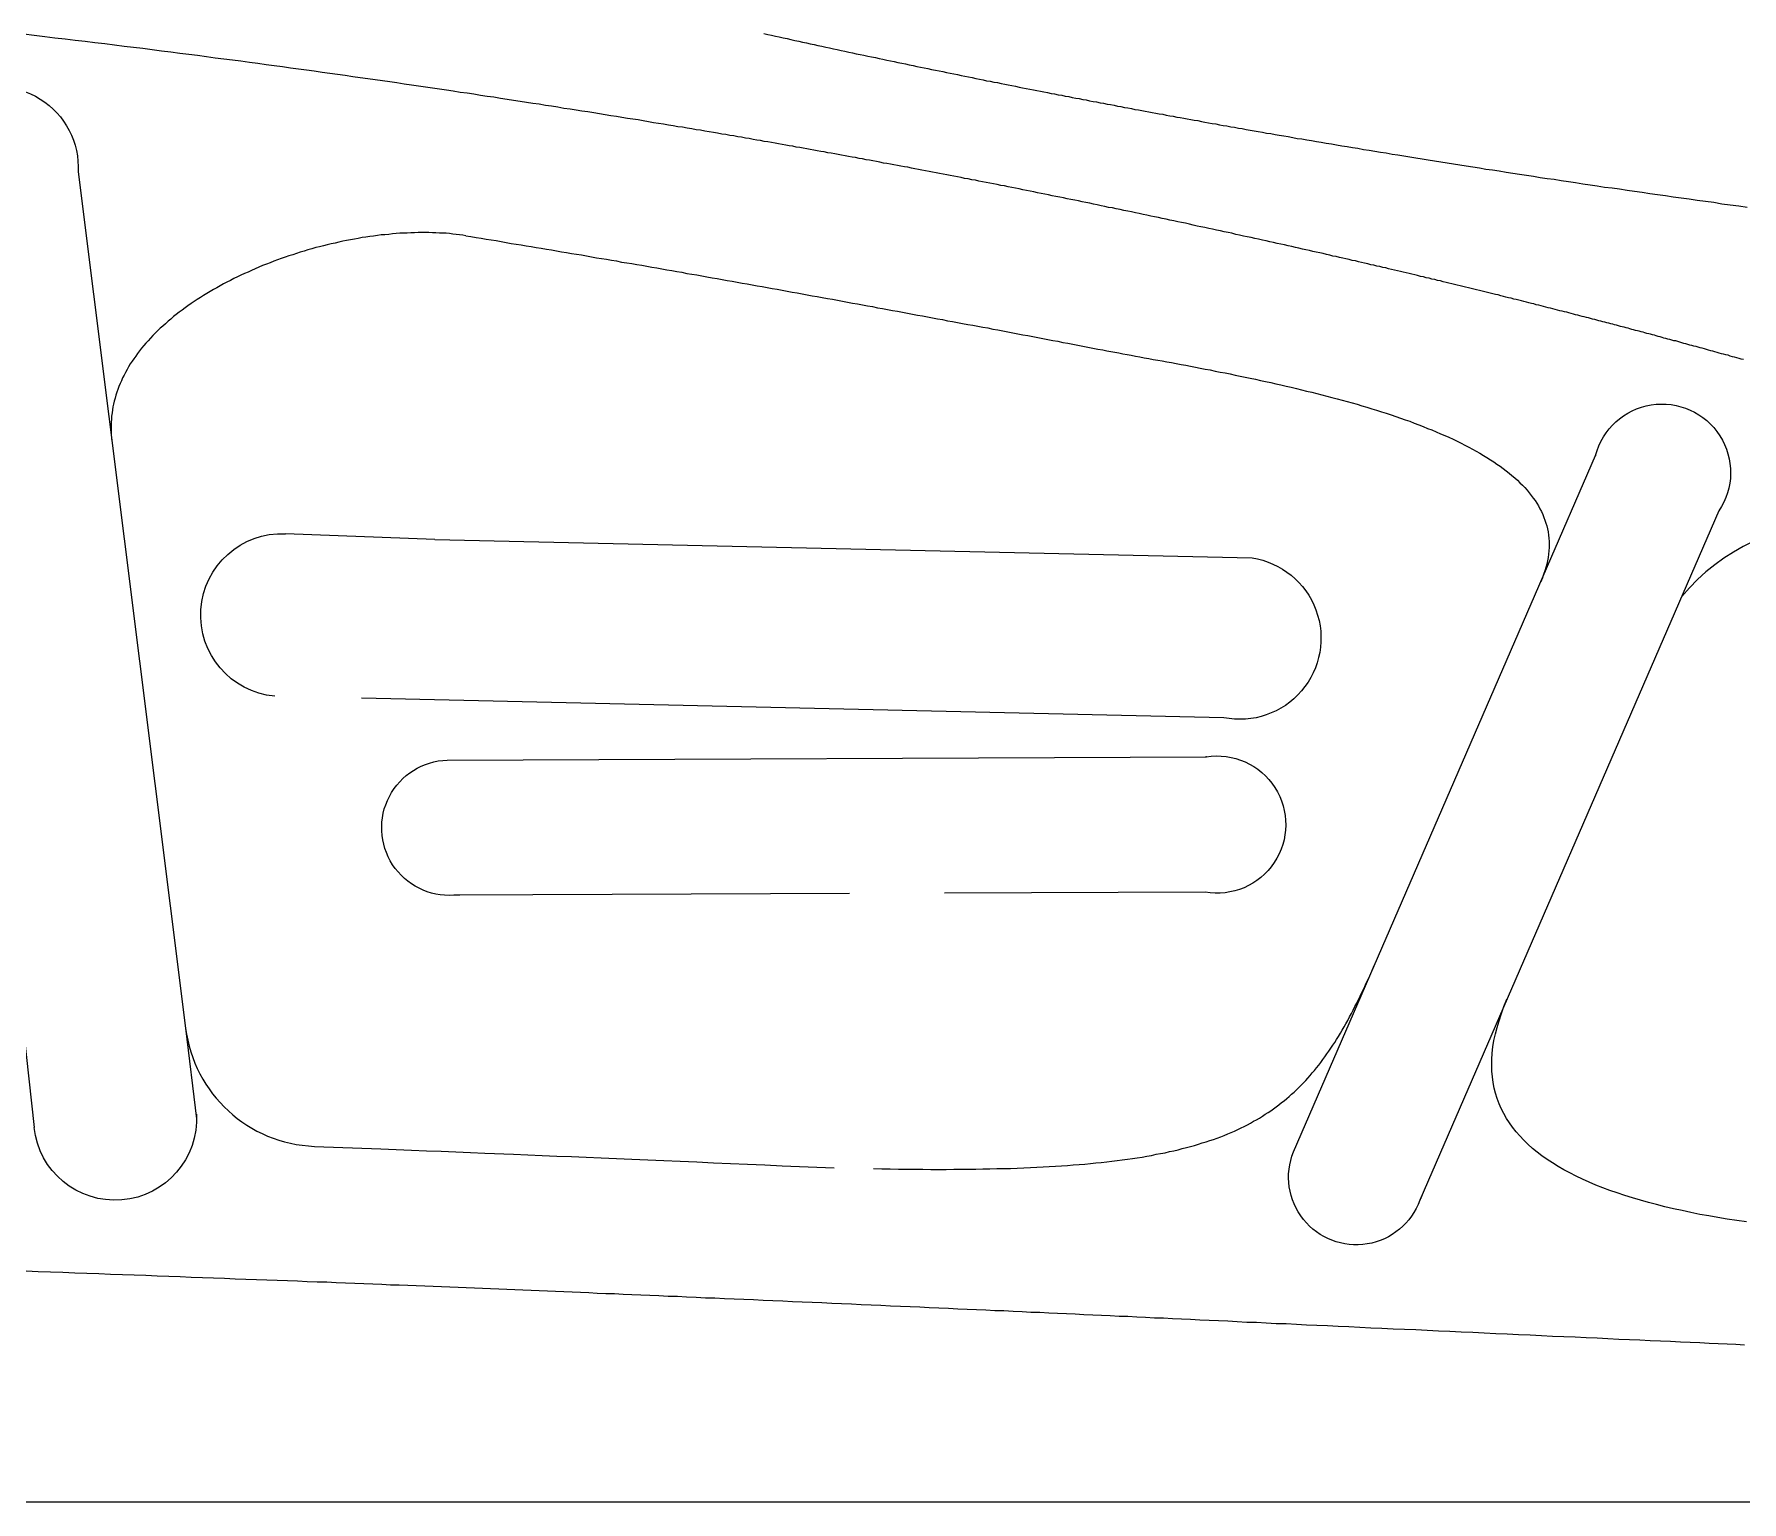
# Model space of a CAD drawing. Header units: millimetres. Extents: x 41 to 1041, y 1148 to 1248.
# Drawn here: x 610.3 to 673.4, y 1147.8 to 1202.1 of the extents above; entities that cross this region are included whole.
import ezdxf

# ---------------------------------------------------------------- set-up
doc = ezdxf.new("R2010")
doc.units = ezdxf.units.MM

msp = doc.modelspace()

# ---------------------------------------------------------------- linework, layer by layer
at = {"color": 3}
for p, q in [((611.912, 1196.968), (615.886, 1165.318)), ((656.856, 1160.743), (668.027, 1186.488)), ((625.108, 1183.385), (619.581, 1183.596)), ((625.564, 1175.224), (653.628, 1175.345)), ((609.681, 1167.145), (610.285, 1161.647)), ((615.886, 1165.318), (616.29, 1161.964))]:
    msp.add_line(p, q, dxfattribs=at)
msp.add_line((41.281, 1147.802), (1041.281, 1147.802))
for points in [[(605.914, 1197.139, -1.023403), (611.912, 1196.968)], [(668.027, 1186.488, -1.185432), (672.588, 1184.438, -1.004022)], [(619.183, 1177.588, -0.97632), (619.581, 1183.596)], [(655.329, 1182.699, -1.023403), (654.278, 1176.792), (622.388, 1177.516)], [(653.628, 1175.345, -1.185432), (653.585, 1170.345, -1.004022)], [(625.8, 1170.225, -1.0174), (625.564, 1175.224)], [(615.886, 1165.318, 0.36704), (620.653, 1160.944), (623.102, 1160.849), (623.39, 1160.838), (623.676, 1160.827), (623.959, 1160.816), (624.239, 1160.805), (624.793, 1160.783), (625.34, 1160.761), (625.881, 1160.74), (626.417, 1160.718), (626.95, 1160.697), (628.011, 1160.653), (629.074, 1160.61), (629.611, 1160.587), (630.152, 1160.565), (630.699, 1160.542), (631.254, 1160.518), (631.535, 1160.507), (631.818, 1160.495), (632.103, 1160.482), (632.392, 1160.47), (632.683, 1160.458), (632.977, 1160.445), (633.273, 1160.432), (633.572, 1160.42), (634.176, 1160.394), (634.789, 1160.367), (635.409, 1160.341), (636.036, 1160.313), (636.668, 1160.286), (637.304, 1160.258), (637.944, 1160.23), (638.586, 1160.202), (639.873, 1160.145)], [(616.285, 1162.137, -0.97632), (610.285, 1161.647)], [(661.527, 1158.949, -1.0174), (656.856, 1160.743)]]:
    msp.add_lwpolyline(points, format="xyb", dxfattribs=at)
for points in [[(613.161, 1187.017), (613.161, 1187.017)], [(672.588, 1184.438), (661.527, 1158.949)], [(625.108, 1183.385), (655.329, 1182.699)], [(666.004, 1181.825), (666.004, 1181.825)], [(644.252, 1177.02), (644.252, 1177.02)], [(633.231, 1175.257), (633.231, 1175.257)], [(648.545, 1175.323), (648.545, 1175.323)], [(625.564, 1175.224), (625.564, 1175.224)], [(640.431, 1170.288), (625.8, 1170.225)], [(633.899, 1170.26), (633.899, 1170.26)], [(653.585, 1170.345), (643.945, 1170.304)], [(656.856, 1160.743), (656.856, 1160.743)]]:
    msp.add_lwpolyline(points, dxfattribs=at)
for points in [[(673.497, 1190.03, 0), (673.414, 1190.05, 0), (673.331, 1190.07, 0), (673.249, 1190.1, 0), (673.167, 1190.12, 0), (673.086, 1190.14, 0), (673.005, 1190.16, 0), (672.924, 1190.19, 0), (672.843, 1190.21, 0), (672.762, 1190.23, 0), (672.682, 1190.25, 0), (672.602, 1190.27, 0), (672.523, 1190.3, 0), (672.443, 1190.32, 0), (672.364, 1190.34, 0), (672.286, 1190.36, 0), (672.207, 1190.38, 0), (672.129, 1190.41, 0), (672.051, 1190.43, 0), (671.974, 1190.45, 0), (671.896, 1190.47, 0), (671.82, 1190.49, 0), (671.743, 1190.51, 0), (671.666, 1190.53, 0), (671.59, 1190.55, 0), (671.515, 1190.57, 0), (671.439, 1190.59, 0), (671.364, 1190.61, 0), (671.289, 1190.63, 0), (671.214, 1190.65, 0), (671.14, 1190.68, 0), (671.066, 1190.7, 0), (670.993, 1190.72, 0), (670.919, 1190.73, 0), (670.846, 1190.75, 0), (670.773, 1190.77, 0), (670.701, 1190.79, 0), (670.629, 1190.81, 0), (670.557, 1190.83, 0), (670.485, 1190.85, 0), (670.414, 1190.87, 0), (670.343, 1190.89, 0), (670.272, 1190.91, 0), (670.202, 1190.93, 0), (670.132, 1190.95, 0), (670.062, 1190.97, 0), (669.992, 1190.98, 0), (669.922, 1191, 0), (669.852, 1191.02, 0), (669.783, 1191.04, 0), (669.713, 1191.06, 0), (669.643, 1191.08, 0), (669.574, 1191.1, 0), (669.504, 1191.11, 0), (669.435, 1191.13, 0), (669.365, 1191.15, 0), (669.295, 1191.17, 0), (669.226, 1191.19, 0), (669.156, 1191.21, 0), (669.085, 1191.23, 0), (669.015, 1191.24, 0), (668.944, 1191.26, 0), (668.873, 1191.28, 0), (668.802, 1191.3, 0), (668.731, 1191.32, 0), (668.659, 1191.34, 0), (668.587, 1191.36, 0), (668.515, 1191.38, 0), (668.442, 1191.39, 0), (668.369, 1191.41, 0), (668.295, 1191.43, 0), (668.221, 1191.45, 0), (668.146, 1191.47, 0), (668.071, 1191.49, 0), (667.995, 1191.51, 0), (667.919, 1191.53, 0), (667.842, 1191.55, 0), (667.765, 1191.57, 0), (667.687, 1191.59, 0), (667.608, 1191.61, 0), (667.529, 1191.63, 0), (667.45, 1191.65, 0), (667.369, 1191.67, 0), (667.289, 1191.69, 0), (667.207, 1191.71, 0), (667.126, 1191.74, 0), (667.043, 1191.76, 0), (666.96, 1191.78, 0), (666.877, 1191.8, 0), (666.793, 1191.82, 0), (666.708, 1191.84, 0), (666.623, 1191.86, 0), (666.538, 1191.89, 0), (666.452, 1191.91, 0), (666.365, 1191.93, 0), (666.278, 1191.95, 0), (666.19, 1191.97, 0), (666.102, 1192, 0), (666.013, 1192.02, 0), (665.924, 1192.04, 0), (665.834, 1192.06, 0), (665.743, 1192.09, 0), (665.652, 1192.11, 0), (665.561, 1192.13, 0), (665.469, 1192.16, 0), (665.376, 1192.18, 0), (665.283, 1192.2, 0), (665.19, 1192.23, 0), (665.096, 1192.25, 0), (665.001, 1192.27, 0), (664.906, 1192.3, 0), (664.811, 1192.32, 0), (664.714, 1192.34, 0), (664.618, 1192.37, 0), (664.521, 1192.39, 0), (664.423, 1192.42, 0), (664.325, 1192.44, 0), (664.227, 1192.46, 0), (664.128, 1192.49, 0), (664.029, 1192.51, 0), (663.929, 1192.54, 0), (663.829, 1192.56, 0), (663.729, 1192.59, 0), (663.628, 1192.61, 0), (663.527, 1192.64, 0), (663.426, 1192.66, 0), (663.324, 1192.68, 0), (663.222, 1192.71, 0), (663.119, 1192.73, 0), (663.017, 1192.76, 0), (662.914, 1192.78, 0), (662.81, 1192.81, 0), (662.707, 1192.83, 0), (662.603, 1192.86, 0), (662.499, 1192.88, 0), (662.395, 1192.91, 0), (662.29, 1192.94, 0), (662.185, 1192.96, 0), (662.08, 1192.99, 0), (661.975, 1193.01, 0), (661.87, 1193.04, 0), (661.764, 1193.06, 0), (661.659, 1193.09, 0), (661.553, 1193.11, 0), (661.447, 1193.14, 0), (661.341, 1193.16, 0), (661.235, 1193.19, 0), (661.128, 1193.21, 0), (661.021, 1193.24, 0), (660.914, 1193.26, 0), (660.807, 1193.29, 0), (660.699, 1193.31, 0), (660.591, 1193.34, 0), (660.483, 1193.36, 0), (660.374, 1193.39, 0), (660.265, 1193.42, 0), (660.155, 1193.44, 0), (660.045, 1193.47, 0), (659.934, 1193.49, 0), (659.823, 1193.52, 0), (659.711, 1193.54, 0), (659.599, 1193.57, 0), (659.486, 1193.6, 0), (659.372, 1193.62, 0), (659.258, 1193.65, 0), (659.143, 1193.68, 0), (659.027, 1193.7, 0), (658.911, 1193.73, 0), (658.793, 1193.76, 0), (658.675, 1193.78, 0), (658.556, 1193.81, 0), (658.437, 1193.84, 0), (658.316, 1193.86, 0), (658.194, 1193.89, 0), (658.072, 1193.92, 0), (657.948, 1193.95, 0), (657.824, 1193.98, 0), (657.698, 1194, 0), (657.572, 1194.03, 0), (657.444, 1194.06, 0), (657.315, 1194.09, 0), (657.186, 1194.12, 0), (657.055, 1194.15, 0), (656.924, 1194.18, 0), (656.791, 1194.21, 0), (656.658, 1194.24, 0), (656.524, 1194.27, 0), (656.389, 1194.3, 0), (656.253, 1194.33, 0), (656.117, 1194.36, 0), (655.98, 1194.39, 0), (655.842, 1194.42, 0), (655.704, 1194.45, 0), (655.565, 1194.48, 0), (655.425, 1194.51, 0), (655.285, 1194.54, 0), (655.145, 1194.57, 0), (655.004, 1194.6, 0), (654.863, 1194.63, 0), (654.721, 1194.66, 0), (654.579, 1194.7, 0), (654.437, 1194.73, 0), (654.294, 1194.76, 0), (654.152, 1194.79, 0), (654.008, 1194.82, 0), (653.865, 1194.85, 0), (653.722, 1194.88, 0), (653.579, 1194.91, 0), (653.435, 1194.94, 0), (653.291, 1194.97, 0), (653.148, 1195, 0), (653.004, 1195.04, 0), (652.861, 1195.07, 0), (652.718, 1195.1, 0), (652.574, 1195.13, 0), (652.431, 1195.16, 0), (652.288, 1195.19, 0), (652.146, 1195.22, 0), (652.003, 1195.25, 0), (651.86, 1195.28, 0), (651.718, 1195.31, 0), (651.576, 1195.34, 0), (651.433, 1195.37, 0), (651.291, 1195.4, 0), (651.15, 1195.43, 0), (651.008, 1195.46, 0), (650.866, 1195.49, 0), (650.725, 1195.52, 0), (650.584, 1195.55, 0), (650.443, 1195.58, 0), (650.302, 1195.61, 0), (650.161, 1195.64, 0), (650.02, 1195.66, 0), (649.88, 1195.69, 0), (649.74, 1195.72, 0), (649.6, 1195.75, 0), (649.46, 1195.78, 0), (649.32, 1195.81, 0), (649.181, 1195.84, 0), (649.042, 1195.87, 0), (648.902, 1195.9, 0), (648.764, 1195.92, 0), (648.625, 1195.95, 0), (648.486, 1195.98, 0), (648.348, 1196.01, 0), (648.21, 1196.04, 0), (648.072, 1196.06, 0), (647.934, 1196.09, 0), (647.797, 1196.12, 0), (647.66, 1196.15, 0), (647.523, 1196.17, 0), (647.386, 1196.2, 0), (647.249, 1196.23, 0), (647.113, 1196.26, 0), (646.977, 1196.28, 0), (646.841, 1196.31, 0), (646.705, 1196.34, 0), (646.57, 1196.37, 0), (646.434, 1196.39, 0), (646.299, 1196.42, 0), (646.164, 1196.45, 0), (646.029, 1196.47, 0), (645.895, 1196.5, 0), (645.761, 1196.53, 0), (645.627, 1196.55, 0), (645.493, 1196.58, 0), (645.359, 1196.6, 0), (645.225, 1196.63, 0), (645.092, 1196.66, 0), (644.959, 1196.68, 0), (644.826, 1196.71, 0), (644.693, 1196.73, 0), (644.561, 1196.76, 0), (644.429, 1196.79, 0), (644.296, 1196.81, 0), (644.164, 1196.84, 0), (644.033, 1196.86, 0), (643.901, 1196.89, 0), (643.77, 1196.91, 0), (643.639, 1196.94, 0), (643.508, 1196.96, 0), (643.377, 1196.99, 0), (643.246, 1197.01, 0), (643.116, 1197.04, 0), (642.985, 1197.06, 0), (642.855, 1197.09, 0), (642.725, 1197.11, 0), (642.596, 1197.14, 0), (642.466, 1197.16, 0), (642.337, 1197.18, 0), (642.207, 1197.21, 0), (642.078, 1197.23, 0), (641.949, 1197.26, 0), (641.82, 1197.28, 0), (641.691, 1197.3, 0), (641.562, 1197.33, 0), (641.433, 1197.35, 0), (641.304, 1197.38, 0), (641.176, 1197.4, 0), (641.047, 1197.42, 0), (640.918, 1197.45, 0), (640.79, 1197.47, 0), (640.661, 1197.5, 0), (640.533, 1197.52, 0), (640.404, 1197.54, 0), (640.276, 1197.57, 0), (640.147, 1197.59, 0), (640.018, 1197.61, 0), (639.89, 1197.64, 0), (639.761, 1197.66, 0), (639.632, 1197.68, 0), (639.504, 1197.71, 0), (639.375, 1197.73, 0), (639.246, 1197.75, 0), (639.117, 1197.78, 0), (638.988, 1197.8, 0), (638.859, 1197.82, 0), (638.729, 1197.85, 0), (638.6, 1197.87, 0), (638.47, 1197.89, 0), (638.34, 1197.92, 0), (638.21, 1197.94, 0), (638.079, 1197.96, 0), (637.948, 1197.98, 0), (637.816, 1198.01, 0), (637.683, 1198.03, 0), (637.55, 1198.06, 0), (637.415, 1198.08, 0), (637.28, 1198.1, 0), (637.144, 1198.13, 0), (637.007, 1198.15, 0), (636.869, 1198.17, 0), (636.729, 1198.2, 0), (636.588, 1198.22, 0), (636.446, 1198.25, 0), (636.302, 1198.27, 0), (636.157, 1198.3, 0), (636.01, 1198.32, 0), (635.861, 1198.35, 0), (635.711, 1198.37, 0), (635.559, 1198.4, 0), (635.405, 1198.43, 0), (635.248, 1198.45, 0), (635.09, 1198.48, 0), (634.93, 1198.51, 0), (634.767, 1198.53, 0), (634.602, 1198.56, 0), (634.435, 1198.59, 0), (634.265, 1198.62, 0), (634.093, 1198.64, 0), (633.918, 1198.67, 0), (633.74, 1198.7, 0), (633.56, 1198.73, 0), (633.377, 1198.76, 0), (633.191, 1198.79, 0), (633.002, 1198.82, 0), (632.811, 1198.86, 0), (632.617, 1198.89, 0), (632.421, 1198.92, 0), (632.222, 1198.95, 0), (632.02, 1198.98, 0), (631.816, 1199.02, 0), (631.61, 1199.05, 0), (631.401, 1199.08, 0), (631.19, 1199.12, 0), (630.977, 1199.15, 0), (630.761, 1199.19, 0), (630.543, 1199.22, 0), (630.323, 1199.25, 0), (630.101, 1199.29, 0), (629.877, 1199.32, 0), (629.651, 1199.36, 0), (629.422, 1199.4, 0), (629.192, 1199.43, 0), (628.96, 1199.47, 0), (628.726, 1199.5, 0), (628.49, 1199.54, 0), (628.253, 1199.58, 0), (628.013, 1199.61, 0), (627.772, 1199.65, 0), (627.529, 1199.69, 0), (627.285, 1199.73, 0), (627.039, 1199.76, 0), (626.791, 1199.8, 0), (626.542, 1199.84, 0), (626.292, 1199.88, 0), (626.04, 1199.91, 0), (625.786, 1199.95, 0), (625.531, 1199.99, 0), (625.275, 1200.03, 0), (625.017, 1200.07, 0), (624.758, 1200.1, 0), (624.497, 1200.14, 0), (624.234, 1200.18, 0), (623.969, 1200.22, 0), (623.703, 1200.26, 0), (623.435, 1200.3, 0), (623.165, 1200.34, 0), (622.893, 1200.38, 0), (622.62, 1200.41, 0), (622.344, 1200.45, 0), (622.066, 1200.49, 0), (621.786, 1200.53, 0), (621.504, 1200.57, 0), (621.22, 1200.61, 0), (620.933, 1200.65, 0), (620.644, 1200.69, 0), (620.353, 1200.73, 0), (620.059, 1200.77, 0), (619.763, 1200.81, 0), (619.465, 1200.85, 0), (619.163, 1200.89, 0), (618.86, 1200.93, 0), (618.553, 1200.98, 0), (618.244, 1201.02, 0), (617.932, 1201.06, 0), (617.618, 1201.1, 0), (617.3, 1201.14, 0), (616.98, 1201.18, 0), (616.657, 1201.23, 0), (616.331, 1201.27, 0), (616.001, 1201.31, 0), (615.669, 1201.35, 0), (615.334, 1201.4, 0), (614.995, 1201.44, 0), (614.653, 1201.48, 0), (614.308, 1201.53, 0), (613.96, 1201.57, 0), (613.609, 1201.61, 0), (613.254, 1201.66, 0), (612.895, 1201.7, 0), (612.534, 1201.74, 0), (612.169, 1201.79, 0), (611.8, 1201.83, 0), (611.428, 1201.88, 0), (611.053, 1201.92, 0), (610.674, 1201.97, 0), (610.291, 1202.01, 0), (609.905, 1202.06, 0)], [(637.268, 1202.084, 0), (637.411, 1202.054, 0), (637.554, 1202.023, 0), (637.697, 1201.993, 0), (637.841, 1201.962, 0), (637.984, 1201.931, 0), (638.127, 1201.901, 0), (638.271, 1201.86, 0), (638.414, 1201.83, 0), (638.557, 1201.799, 0), (638.701, 1201.769, 0), (638.844, 1201.738, 0), (638.987, 1201.708, 0), (639.129, 1201.677, 0), (639.271, 1201.647, 0), (639.414, 1201.616, 0), (639.556, 1201.586, 0), (639.698, 1201.555, 0), (639.841, 1201.525, 0), (639.983, 1201.494, 0), (640.124, 1201.464, 0), (640.266, 1201.433, 0), (640.408, 1201.403, 0), (640.548, 1201.372, 0), (640.689, 1201.342, 0), (640.83, 1201.311, 0), (640.971, 1201.281, 0), (641.112, 1201.25, 0), (641.253, 1201.23, 0), (641.393, 1201.199, 0), (641.533, 1201.169, 0), (641.673, 1201.138, 0), (641.812, 1201.108, 0), (641.952, 1201.077, 0), (642.091, 1201.047, 0), (642.23, 1201.016, 0), (642.37, 1200.986, 0), (642.508, 1200.965, 0), (642.647, 1200.935, 0), (642.786, 1200.904, 0), (642.924, 1200.874, 0), (643.062, 1200.843, 0), (643.199, 1200.823, 0), (643.337, 1200.792, 0), (643.474, 1200.762, 0), (643.611, 1200.731, 0), (643.748, 1200.711, 0), (643.885, 1200.68, 0), (644.022, 1200.65, 0), (644.158, 1200.619, 0), (644.294, 1200.599, 0), (644.43, 1200.568, 0), (644.565, 1200.538, 0), (644.7, 1200.507, 0), (644.836, 1200.487, 0), (644.971, 1200.456, 0), (645.106, 1200.426, 0), (645.241, 1200.405, 0), (645.375, 1200.375, 0), (645.509, 1200.344, 0), (645.643, 1200.324, 0), (645.777, 1200.293, 0), (645.91, 1200.273, 0), (646.044, 1200.242, 0), (646.177, 1200.212, 0), (646.31, 1200.191, 0), (646.443, 1200.161, 0), (646.576, 1200.14, 0), (646.708, 1200.11, 0), (646.84, 1200.079, 0), (646.973, 1200.059, 0), (647.105, 1200.028, 0), (647.236, 1200.008, 0), (647.367, 1199.977, 0), (647.498, 1199.957, 0), (647.629, 1199.926, 0), (647.76, 1199.906, 0), (647.891, 1199.875, 0), (648.022, 1199.855, 0), (648.152, 1199.825, 0), (648.283, 1199.804, 0), (648.413, 1199.774, 0), (648.543, 1199.753, 0), (648.671, 1199.723, 0), (648.801, 1199.702, 0), (648.93, 1199.682, 0), (649.06, 1199.651, 0), (649.189, 1199.631, 0), (649.318, 1199.6, 0), (649.447, 1199.58, 0), (649.576, 1199.559, 0), (649.705, 1199.529, 0), (649.834, 1199.508, 0), (649.963, 1199.478, 0), (650.091, 1199.457, 0), (650.219, 1199.437, 0), (650.348, 1199.407, 0), (650.476, 1199.386, 0), (650.605, 1199.356, 0), (650.733, 1199.335, 0), (650.862, 1199.315, 0), (650.99, 1199.284, 0), (651.119, 1199.264, 0), (651.248, 1199.243, 0), (651.376, 1199.213, 0), (651.505, 1199.192, 0), (651.633, 1199.172, 0), (651.761, 1199.141, 0), (651.89, 1199.121, 0), (652.019, 1199.1, 0), (652.148, 1199.07, 0), (652.277, 1199.05, 0), (652.406, 1199.029, 0), (652.536, 1198.999, 0), (652.665, 1198.978, 0), (652.795, 1198.958, 0), (652.925, 1198.927, 0), (653.055, 1198.907, 0), (653.185, 1198.886, 0), (653.316, 1198.866, 0), (653.448, 1198.835, 0), (653.581, 1198.815, 0), (653.714, 1198.784, 0), (653.849, 1198.764, 0), (653.984, 1198.743, 0), (654.12, 1198.713, 0), (654.257, 1198.692, 0), (654.395, 1198.672, 0), (654.535, 1198.641, 0), (654.676, 1198.621, 0), (654.817, 1198.59, 0), (654.961, 1198.57, 0), (655.106, 1198.539, 0), (655.253, 1198.519, 0), (655.402, 1198.488, 0), (655.552, 1198.468, 0), (655.704, 1198.437, 0), (655.858, 1198.406, 0), (656.015, 1198.386, 0), (656.173, 1198.355, 0), (656.332, 1198.325, 0), (656.495, 1198.304, 0), (656.66, 1198.274, 0), (656.827, 1198.243, 0), (656.997, 1198.212, 0), (657.169, 1198.192, 0), (657.344, 1198.161, 0), (657.522, 1198.13, 0), (657.702, 1198.1, 0), (657.885, 1198.069, 0), (658.07, 1198.038, 0), (658.259, 1198.008, 0), (658.45, 1197.967, 0), (658.644, 1197.936, 0), (658.84, 1197.906, 0), (659.039, 1197.875, 0), (659.241, 1197.844, 0), (659.445, 1197.803, 0), (659.65, 1197.773, 0), (659.859, 1197.742, 0), (660.07, 1197.701, 0), (660.283, 1197.67, 0), (660.499, 1197.63, 0), (660.717, 1197.599, 0), (660.937, 1197.568, 0), (661.159, 1197.527, 0), (661.382, 1197.496, 0), (661.608, 1197.456, 0), (661.837, 1197.415, 0), (662.067, 1197.384, 0), (662.299, 1197.343, 0), (662.533, 1197.312, 0), (662.769, 1197.271, 0), (663.006, 1197.231, 0), (663.245, 1197.2, 0), (663.486, 1197.159, 0), (663.729, 1197.118, 0), (663.973, 1197.077, 0), (664.219, 1197.046, 0), (664.467, 1197.005, 0), (664.716, 1196.964, 0), (664.965, 1196.923, 0), (665.217, 1196.892, 0), (665.471, 1196.852, 0), (665.726, 1196.811, 0), (665.982, 1196.77, 0), (666.24, 1196.729, 0), (666.499, 1196.698, 0), (666.759, 1196.657, 0), (667.022, 1196.616, 0), (667.287, 1196.575, 0), (667.553, 1196.534, 0), (667.821, 1196.493, 0), (668.091, 1196.452, 0), (668.363, 1196.411, 0), (668.635, 1196.38, 0), (668.911, 1196.339, 0), (669.189, 1196.298, 0), (669.469, 1196.257, 0), (669.751, 1196.216, 0), (670.035, 1196.175, 0), (670.322, 1196.134, 0), (670.61, 1196.093, 0), (670.901, 1196.052, 0), (671.195, 1196.011, 0), (671.491, 1195.97, 0), (671.789, 1195.929, 0), (672.091, 1195.887, 0), (672.394, 1195.846, 0), (672.7, 1195.795, 0), (673.009, 1195.754, 0), (673.321, 1195.713, 0), (673.635, 1195.672, 0)], [(626.253, 1194.61, 0), (626.135, 1194.63, 0), (626.015, 1194.64, 0), (625.894, 1194.66, 0), (625.772, 1194.67, 0), (625.648, 1194.69, 0), (625.524, 1194.7, 0), (625.398, 1194.71, 0), (625.271, 1194.71, 0), (625.143, 1194.72, 0), (625.014, 1194.72, 0), (624.883, 1194.73, 0), (624.752, 1194.73, 0), (624.62, 1194.73, 0), (624.487, 1194.73, 0), (624.353, 1194.72, 0), (624.218, 1194.72, 0), (624.083, 1194.71, 0), (623.947, 1194.71, 0), (623.81, 1194.7, 0), (623.672, 1194.69, 0), (623.534, 1194.68, 0), (623.395, 1194.66, 0), (623.256, 1194.65, 0), (623.116, 1194.64, 0), (622.976, 1194.62, 0), (622.835, 1194.6, 0), (622.694, 1194.58, 0), (622.552, 1194.56, 0), (622.41, 1194.54, 0), (622.268, 1194.51, 0), (622.126, 1194.49, 0), (621.983, 1194.46, 0), (621.84, 1194.43, 0), (621.697, 1194.41, 0), (621.554, 1194.37, 0), (621.411, 1194.34, 0), (621.268, 1194.31, 0), (621.125, 1194.28, 0), (620.982, 1194.24, 0), (620.839, 1194.2, 0), (620.696, 1194.17, 0), (620.554, 1194.13, 0), (620.411, 1194.09, 0), (620.269, 1194.04, 0), (620.127, 1194, 0), (619.986, 1193.96, 0), (619.845, 1193.91, 0), (619.704, 1193.87, 0), (619.564, 1193.82, 0), (619.424, 1193.77, 0), (619.285, 1193.72, 0), (619.146, 1193.67, 0), (619.008, 1193.61, 0), (618.871, 1193.56, 0), (618.734, 1193.51, 0), (618.598, 1193.45, 0), (618.463, 1193.39, 0), (618.328, 1193.33, 0), (618.194, 1193.27, 0), (618.062, 1193.21, 0), (617.93, 1193.15, 0), (617.799, 1193.09, 0), (617.669, 1193.03, 0), (617.54, 1192.96, 0), (617.412, 1192.9, 0), (617.285, 1192.83, 0), (617.16, 1192.76, 0), (617.035, 1192.69, 0), (616.912, 1192.62, 0), (616.79, 1192.55, 0), (616.669, 1192.48, 0), (616.55, 1192.4, 0), (616.432, 1192.33, 0), (616.315, 1192.25, 0), (616.2, 1192.18, 0), (616.086, 1192.1, 0), (615.974, 1192.02, 0), (615.864, 1191.94, 0), (615.755, 1191.86, 0), (615.647, 1191.78, 0), (615.542, 1191.7, 0), (615.438, 1191.62, 0), (615.336, 1191.53, 0), (615.235, 1191.45, 0), (615.137, 1191.36, 0), (615.04, 1191.27, 0), (614.945, 1191.19, 0), (614.852, 1191.1, 0), (614.762, 1191.01, 0), (614.673, 1190.92, 0), (614.586, 1190.83, 0), (614.501, 1190.73, 0), (614.419, 1190.64, 0), (614.339, 1190.55, 0), (614.26, 1190.45, 0), (614.185, 1190.36, 0), (614.111, 1190.26, 0), (614.04, 1190.16, 0), (613.971, 1190.06, 0), (613.904, 1189.97, 0), (613.84, 1189.87, 0), (613.779, 1189.77, 0), (613.72, 1189.66, 0), (613.663, 1189.56, 0), (613.61, 1189.46, 0), (613.558, 1189.36, 0), (613.51, 1189.25, 0), (613.464, 1189.15, 0), (613.421, 1189.04, 0), (613.381, 1188.93, 0), (613.343, 1188.83, 0), (613.309, 1188.72, 0), (613.277, 1188.61, 0), (613.248, 1188.5, 0), (613.223, 1188.39, 0), (613.2, 1188.28, 0), (613.18, 1188.17, 0), (613.164, 1188.06, 0), (613.15, 1187.94, 0), (613.14, 1187.83, 0), (613.133, 1187.71, 0), (613.13, 1187.6, 0), (613.129, 1187.48, 0), (613.132, 1187.37, 0), (613.138, 1187.25, 0), (613.148, 1187.13, 0), (613.161, 1187.02, 0)], [(626.253, 1194.61, 0), (626.439, 1194.58, 0), (626.625, 1194.55, 0), (626.811, 1194.52, 0), (626.997, 1194.49, 0), (627.182, 1194.46, 0), (627.368, 1194.43, 0), (627.554, 1194.4, 0), (627.74, 1194.36, 0), (627.926, 1194.33, 0), (628.112, 1194.3, 0), (628.297, 1194.27, 0), (628.483, 1194.24, 0), (628.669, 1194.21, 0), (628.855, 1194.18, 0), (629.04, 1194.15, 0), (629.226, 1194.12, 0), (629.412, 1194.09, 0), (629.598, 1194.05, 0), (629.783, 1194.02, 0), (629.969, 1193.99, 0), (630.155, 1193.96, 0), (630.34, 1193.93, 0), (630.526, 1193.9, 0), (630.712, 1193.87, 0), (630.897, 1193.83, 0), (631.083, 1193.8, 0), (631.269, 1193.77, 0), (631.454, 1193.74, 0), (631.64, 1193.71, 0), (631.826, 1193.68, 0), (632.011, 1193.64, 0), (632.197, 1193.61, 0), (632.383, 1193.58, 0), (632.568, 1193.55, 0), (632.754, 1193.52, 0), (632.939, 1193.48, 0), (633.125, 1193.45, 0), (633.311, 1193.42, 0), (633.496, 1193.39, 0), (633.682, 1193.35, 0), (633.867, 1193.32, 0), (634.053, 1193.29, 0), (634.239, 1193.26, 0), (634.424, 1193.22, 0), (634.61, 1193.19, 0), (634.795, 1193.16, 0), (634.981, 1193.13, 0), (635.166, 1193.09, 0), (635.352, 1193.06, 0), (635.537, 1193.03, 0), (635.723, 1192.99, 0), (635.908, 1192.96, 0), (636.094, 1192.93, 0), (636.279, 1192.9, 0), (636.465, 1192.86, 0), (636.65, 1192.83, 0), (636.836, 1192.8, 0), (637.021, 1192.76, 0), (637.207, 1192.73, 0), (637.392, 1192.7, 0), (637.578, 1192.66, 0), (637.763, 1192.63, 0), (637.949, 1192.6, 0), (638.134, 1192.56, 0), (638.319, 1192.53, 0), (638.505, 1192.5, 0), (638.69, 1192.46, 0), (638.876, 1192.43, 0), (639.061, 1192.39, 0), (639.247, 1192.36, 0), (639.432, 1192.33, 0), (639.617, 1192.29, 0), (639.803, 1192.26, 0), (639.988, 1192.23, 0), (640.174, 1192.19, 0), (640.359, 1192.16, 0), (640.544, 1192.12, 0), (640.73, 1192.09, 0), (640.915, 1192.06, 0), (641.1, 1192.02, 0), (641.286, 1191.99, 0), (641.471, 1191.95, 0), (641.656, 1191.92, 0), (641.842, 1191.89, 0), (642.027, 1191.85, 0), (642.212, 1191.82, 0), (642.398, 1191.78, 0), (642.583, 1191.75, 0), (642.768, 1191.71, 0), (642.954, 1191.68, 0), (643.139, 1191.65, 0), (643.324, 1191.61, 0), (643.51, 1191.58, 0), (643.695, 1191.54, 0), (643.88, 1191.51, 0), (644.066, 1191.47, 0), (644.251, 1191.44, 0), (644.436, 1191.4, 0), (644.621, 1191.37, 0), (644.807, 1191.33, 0), (644.992, 1191.3, 0), (645.177, 1191.27, 0), (645.363, 1191.23, 0), (645.548, 1191.2, 0), (645.733, 1191.16, 0), (645.918, 1191.13, 0), (646.104, 1191.09, 0), (646.289, 1191.06, 0), (646.474, 1191.02, 0), (646.659, 1190.99, 0), (646.845, 1190.95, 0), (647.03, 1190.92, 0), (647.215, 1190.88, 0), (647.4, 1190.85, 0), (647.586, 1190.81, 0), (647.771, 1190.78, 0), (647.956, 1190.74, 0), (648.141, 1190.71, 0), (648.326, 1190.67, 0), (648.512, 1190.64, 0), (648.697, 1190.6, 0), (648.882, 1190.56, 0), (649.067, 1190.53, 0), (649.253, 1190.49, 0), (649.438, 1190.46, 0), (649.623, 1190.42, 0), (649.808, 1190.39, 0)], [(649.808, 1190.39, 0), (649.951, 1190.36, 0), (650.096, 1190.33, 0), (650.244, 1190.31, 0), (650.394, 1190.28, 0), (650.546, 1190.25, 0), (650.7, 1190.22, 0), (650.857, 1190.19, 0), (651.015, 1190.16, 0), (651.176, 1190.13, 0), (651.338, 1190.1, 0), (651.502, 1190.07, 0), (651.668, 1190.04, 0), (651.835, 1190.01, 0), (652.004, 1189.98, 0), (652.175, 1189.95, 0), (652.348, 1189.92, 0), (652.521, 1189.89, 0), (652.696, 1189.85, 0), (652.873, 1189.82, 0), (653.051, 1189.79, 0), (653.229, 1189.75, 0), (653.409, 1189.72, 0), (653.591, 1189.68, 0), (653.773, 1189.65, 0), (653.956, 1189.61, 0), (654.14, 1189.57, 0), (654.324, 1189.54, 0), (654.51, 1189.5, 0), (654.696, 1189.46, 0), (654.883, 1189.42, 0), (655.07, 1189.38, 0), (655.258, 1189.35, 0), (655.446, 1189.31, 0), (655.635, 1189.26, 0), (655.824, 1189.22, 0), (656.013, 1189.18, 0), (656.203, 1189.14, 0), (656.392, 1189.1, 0), (656.582, 1189.05, 0), (656.771, 1189.01, 0), (656.961, 1188.96, 0), (657.15, 1188.92, 0), (657.339, 1188.87, 0), (657.528, 1188.83, 0), (657.716, 1188.78, 0), (657.905, 1188.73, 0), (658.092, 1188.68, 0), (658.279, 1188.63, 0), (658.466, 1188.58, 0), (658.652, 1188.53, 0), (658.837, 1188.48, 0), (659.022, 1188.43, 0), (659.205, 1188.38, 0), (659.388, 1188.32, 0), (659.57, 1188.27, 0), (659.75, 1188.21, 0), (659.93, 1188.16, 0), (660.109, 1188.1, 0), (660.286, 1188.05, 0), (660.462, 1187.99, 0), (660.636, 1187.93, 0), (660.81, 1187.87, 0), (660.981, 1187.81, 0), (661.152, 1187.75, 0), (661.32, 1187.68, 0), (661.487, 1187.62, 0), (661.652, 1187.56, 0), (661.816, 1187.49, 0), (661.977, 1187.43, 0), (662.137, 1187.36, 0), (662.295, 1187.29, 0), (662.45, 1187.23, 0), (662.604, 1187.16, 0), (662.755, 1187.09, 0), (662.904, 1187.02, 0), (663.051, 1186.94, 0), (663.196, 1186.87, 0), (663.338, 1186.8, 0), (663.477, 1186.72, 0), (663.614, 1186.65, 0), (663.749, 1186.57, 0), (663.88, 1186.49, 0), (664.009, 1186.41, 0), (664.135, 1186.33, 0), (664.259, 1186.25, 0), (664.379, 1186.17, 0), (664.496, 1186.09, 0), (664.611, 1186, 0), (664.722, 1185.92, 0), (664.83, 1185.83, 0), (664.935, 1185.75, 0), (665.036, 1185.66, 0), (665.134, 1185.57, 0), (665.229, 1185.48, 0), (665.32, 1185.39, 0), (665.407, 1185.3, 0), (665.491, 1185.2, 0), (665.571, 1185.11, 0), (665.648, 1185.01, 0), (665.72, 1184.91, 0), (665.789, 1184.82, 0), (665.854, 1184.72, 0), (665.915, 1184.62, 0), (665.971, 1184.51, 0), (666.024, 1184.41, 0), (666.072, 1184.31, 0), (666.116, 1184.2, 0), (666.156, 1184.09, 0), (666.191, 1183.99, 0), (666.222, 1183.88, 0), (666.248, 1183.77, 0), (666.27, 1183.66, 0), (666.287, 1183.54, 0), (666.3, 1183.43, 0), (666.307, 1183.31, 0), (666.31, 1183.2, 0), (666.308, 1183.08, 0), (666.301, 1182.96, 0), (666.289, 1182.84, 0), (666.272, 1182.72, 0), (666.249, 1182.59, 0), (666.222, 1182.47, 0), (666.189, 1182.34, 0), (666.151, 1182.22, 0), (666.107, 1182.09, 0), (666.058, 1181.96, 0), (666.003, 1181.82, 0)], [(626.024, 1170.23, 0), (626.024, 1170.23, 0), (626.024, 1170.23, 0), (626.024, 1170.23, 0), (626.024, 1170.23, 0), (626.023, 1170.23, 0), (626.023, 1170.23, 0), (626.023, 1170.23, 0), (626.023, 1170.23, 0), (626.023, 1170.23, 0), (626.023, 1170.23, 0), (626.023, 1170.23, 0), (626.023, 1170.23, 0), (626.023, 1170.23, 0), (626.023, 1170.23, 0), (626.022, 1170.23, 0), (626.022, 1170.23, 0), (626.022, 1170.23, 0), (626.022, 1170.23, 0), (626.022, 1170.23, 0), (626.022, 1170.23, 0), (626.021, 1170.23, 0), (626.021, 1170.23, 0), (626.021, 1170.23, 0), (626.021, 1170.23, 0), (626.02, 1170.23, 0), (626.02, 1170.23, 0), (626.02, 1170.23, 0), (626.019, 1170.23, 0), (626.019, 1170.23, 0), (626.019, 1170.23, 0), (626.018, 1170.23, 0), (626.018, 1170.23, 0), (626.017, 1170.23, 0), (626.017, 1170.23, 0), (626.016, 1170.23, 0), (626.016, 1170.23, 0), (626.015, 1170.23, 0), (626.015, 1170.23, 0), (626.014, 1170.23, 0), (626.013, 1170.23, 0), (626.013, 1170.23, 0), (626.012, 1170.23, 0), (626.011, 1170.23, 0), (626.011, 1170.23, 0), (626.01, 1170.23, 0), (626.009, 1170.23, 0), (626.008, 1170.23, 0), (626.007, 1170.23, 0), (626.007, 1170.23, 0), (626.006, 1170.23, 0), (626.005, 1170.23, 0), (626.004, 1170.23, 0), (626.003, 1170.23, 0), (626.002, 1170.23, 0), (626.001, 1170.23, 0), (626, 1170.23, 0), (625.998, 1170.23, 0), (625.997, 1170.23, 0), (625.996, 1170.23, 0), (625.995, 1170.23, 0), (625.994, 1170.23, 0), (625.992, 1170.23, 0), (625.991, 1170.23, 0), (625.989, 1170.23, 0), (625.988, 1170.23, 0), (625.987, 1170.23, 0), (625.985, 1170.23, 0), (625.983, 1170.23, 0), (625.982, 1170.23, 0), (625.98, 1170.23, 0), (625.979, 1170.23, 0), (625.977, 1170.23, 0), (625.975, 1170.23, 0), (625.973, 1170.23, 0), (625.971, 1170.23, 0), (625.969, 1170.23, 0), (625.968, 1170.23, 0), (625.966, 1170.23, 0), (625.963, 1170.23, 0), (625.961, 1170.23, 0), (625.959, 1170.23, 0), (625.957, 1170.23, 0), (625.955, 1170.23, 0), (625.953, 1170.23, 0), (625.95, 1170.23, 0), (625.948, 1170.23, 0), (625.945, 1170.23, 0), (625.943, 1170.23, 0), (625.94, 1170.23, 0), (625.938, 1170.23, 0), (625.935, 1170.23, 0), (625.932, 1170.23, 0), (625.93, 1170.23, 0), (625.927, 1170.23, 0), (625.924, 1170.23, 0), (625.921, 1170.23, 0), (625.918, 1170.23, 0), (625.915, 1170.23, 0), (625.912, 1170.23, 0), (625.909, 1170.23, 0), (625.905, 1170.23, 0), (625.902, 1170.23, 0), (625.899, 1170.23, 0), (625.895, 1170.23, 0), (625.892, 1170.23, 0), (625.888, 1170.23, 0), (625.885, 1170.23, 0), (625.881, 1170.23, 0), (625.878, 1170.23, 0), (625.874, 1170.23, 0), (625.87, 1170.23, 0), (625.866, 1170.23, 0), (625.862, 1170.23, 0), (625.858, 1170.23, 0), (625.854, 1170.23, 0), (625.85, 1170.23, 0), (625.845, 1170.23, 0), (625.841, 1170.23, 0), (625.837, 1170.23, 0), (625.832, 1170.23, 0), (625.828, 1170.23, 0), (625.823, 1170.23, 0), (625.819, 1170.23, 0), (625.814, 1170.23, 0), (625.809, 1170.23, 0), (625.804, 1170.23, 0), (625.799, 1170.23, 0)], [(641.32, 1160.12, 0), (641.634, 1160.11, 0), (641.945, 1160.11, 0), (642.252, 1160.1, 0), (642.555, 1160.1, 0), (642.854, 1160.1, 0), (643.149, 1160.1, 0), (643.44, 1160.09, 0), (643.727, 1160.09, 0), (644.01, 1160.09, 0), (644.29, 1160.1, 0), (644.565, 1160.1, 0), (644.838, 1160.1, 0), (645.106, 1160.1, 0), (645.371, 1160.11, 0), (645.632, 1160.11, 0), (645.889, 1160.12, 0), (646.143, 1160.13, 0), (646.394, 1160.13, 0), (646.641, 1160.14, 0), (646.884, 1160.15, 0), (647.124, 1160.16, 0), (647.361, 1160.17, 0), (647.594, 1160.19, 0), (647.824, 1160.2, 0), (648.051, 1160.21, 0), (648.274, 1160.23, 0), (648.494, 1160.24, 0), (648.711, 1160.26, 0), (648.925, 1160.27, 0), (649.136, 1160.29, 0), (649.343, 1160.31, 0), (649.548, 1160.33, 0), (649.749, 1160.35, 0), (649.948, 1160.37, 0), (650.144, 1160.4, 0), (650.336, 1160.42, 0), (650.526, 1160.44, 0), (650.713, 1160.47, 0), (650.897, 1160.5, 0), (651.078, 1160.52, 0), (651.257, 1160.55, 0), (651.432, 1160.58, 0), (651.605, 1160.61, 0), (651.776, 1160.65, 0), (651.943, 1160.68, 0), (652.109, 1160.71, 0), (652.271, 1160.75, 0), (652.431, 1160.78, 0), (652.589, 1160.82, 0), (652.744, 1160.86, 0), (652.897, 1160.9, 0), (653.047, 1160.94, 0), (653.195, 1160.98, 0), (653.34, 1161.02, 0), (653.484, 1161.07, 0), (653.625, 1161.11, 0), (653.764, 1161.16, 0), (653.9, 1161.2, 0), (654.035, 1161.25, 0), (654.167, 1161.3, 0), (654.297, 1161.35, 0), (654.425, 1161.41, 0), (654.551, 1161.46, 0), (654.675, 1161.51, 0), (654.797, 1161.57, 0), (654.918, 1161.63, 0), (655.036, 1161.68, 0), (655.152, 1161.74, 0), (655.267, 1161.8, 0), (655.38, 1161.87, 0), (655.491, 1161.93, 0), (655.6, 1161.99, 0), (655.707, 1162.06, 0), (655.813, 1162.13, 0), (655.918, 1162.19, 0), (656.02, 1162.26, 0), (656.121, 1162.33, 0), (656.221, 1162.41, 0), (656.319, 1162.48, 0), (656.416, 1162.56, 0), (656.511, 1162.63, 0), (656.604, 1162.71, 0), (656.697, 1162.79, 0), (656.788, 1162.87, 0), (656.878, 1162.95, 0), (656.966, 1163.04, 0), (657.053, 1163.12, 0), (657.139, 1163.21, 0), (657.224, 1163.29, 0), (657.308, 1163.38, 0), (657.39, 1163.47, 0), (657.472, 1163.57, 0), (657.552, 1163.66, 0), (657.632, 1163.75, 0), (657.71, 1163.85, 0), (657.788, 1163.95, 0), (657.865, 1164.05, 0), (657.94, 1164.15, 0), (658.015, 1164.25, 0), (658.089, 1164.36, 0), (658.163, 1164.46, 0), (658.235, 1164.57, 0), (658.307, 1164.68, 0), (658.379, 1164.79, 0), (658.449, 1164.9, 0), (658.519, 1165.01, 0), (658.589, 1165.13, 0), (658.657, 1165.24, 0), (658.726, 1165.36, 0), (658.794, 1165.48, 0), (658.861, 1165.6, 0), (658.928, 1165.73, 0), (658.995, 1165.85, 0), (659.061, 1165.98, 0), (659.127, 1166.11, 0), (659.193, 1166.24, 0), (659.258, 1166.37, 0), (659.324, 1166.5, 0), (659.389, 1166.63, 0), (659.454, 1166.77, 0), (659.519, 1166.91, 0), (659.583, 1167.05, 0), (659.648, 1167.19, 0), (659.713, 1167.33, 0), (659.777, 1167.48, 0), (659.842, 1167.63, 0), (659.907, 1167.78, 0)], [(673.603, 1158.15, 0), (673.249, 1158.2, 0), (672.899, 1158.25, 0), (672.554, 1158.31, 0), (672.214, 1158.37, 0), (671.878, 1158.43, 0), (671.548, 1158.5, 0), (671.223, 1158.57, 0), (670.904, 1158.64, 0), (670.589, 1158.71, 0), (670.281, 1158.79, 0), (669.978, 1158.87, 0), (669.682, 1158.95, 0), (669.391, 1159.04, 0), (669.107, 1159.13, 0), (668.829, 1159.22, 0), (668.557, 1159.31, 0), (668.292, 1159.41, 0), (668.035, 1159.51, 0), (667.784, 1159.62, 0), (667.54, 1159.73, 0), (667.303, 1159.84, 0), (667.074, 1159.96, 0), (666.853, 1160.08, 0), (666.639, 1160.2, 0), (666.433, 1160.33, 0), (666.235, 1160.46, 0), (666.045, 1160.59, 0), (665.864, 1160.73, 0), (665.691, 1160.87, 0), (665.526, 1161.02, 0), (665.371, 1161.17, 0), (665.224, 1161.33, 0), (665.086, 1161.48, 0), (664.958, 1161.65, 0), (664.838, 1161.81, 0), (664.729, 1161.98, 0), (664.629, 1162.16, 0), (664.538, 1162.34, 0), (664.458, 1162.52, 0), (664.387, 1162.71, 0), (664.327, 1162.91, 0), (664.277, 1163.1, 0), (664.238, 1163.31, 0), (664.21, 1163.51, 0), (664.192, 1163.72, 0), (664.185, 1163.94, 0), (664.189, 1164.16, 0), (664.205, 1164.39, 0), (664.232, 1164.62, 0), (664.27, 1164.86, 0), (664.32, 1165.1, 0), (664.382, 1165.34, 0), (664.456, 1165.59, 0), (664.542, 1165.85, 0), (664.64, 1166.11, 0), (664.751, 1166.38, 0)], [(661.616, 1159.15, 0), (661.616, 1159.15, 0), (661.616, 1159.15, 0), (661.616, 1159.15, 0), (661.616, 1159.15, 0), (661.616, 1159.15, 0), (661.616, 1159.15, 0), (661.616, 1159.15, 0), (661.615, 1159.15, 0), (661.615, 1159.15, 0), (661.615, 1159.15, 0), (661.615, 1159.15, 0), (661.615, 1159.15, 0), (661.615, 1159.15, 0), (661.615, 1159.15, 0), (661.615, 1159.15, 0), (661.615, 1159.15, 0), (661.615, 1159.15, 0), (661.615, 1159.15, 0), (661.614, 1159.15, 0), (661.614, 1159.15, 0), (661.614, 1159.15, 0), (661.614, 1159.15, 0), (661.614, 1159.15, 0), (661.614, 1159.15, 0), (661.614, 1159.15, 0), (661.614, 1159.15, 0), (661.613, 1159.15, 0), (661.613, 1159.15, 0), (661.613, 1159.15, 0), (661.613, 1159.15, 0), (661.613, 1159.15, 0), (661.613, 1159.15, 0), (661.612, 1159.15, 0), (661.612, 1159.15, 0), (661.612, 1159.15, 0), (661.612, 1159.15, 0), (661.612, 1159.15, 0), (661.611, 1159.15, 0), (661.611, 1159.15, 0), (661.611, 1159.15, 0), (661.611, 1159.15, 0), (661.61, 1159.14, 0), (661.61, 1159.14, 0), (661.61, 1159.14, 0), (661.609, 1159.14, 0), (661.609, 1159.14, 0), (661.609, 1159.14, 0), (661.608, 1159.14, 0), (661.608, 1159.14, 0), (661.608, 1159.14, 0), (661.607, 1159.14, 0), (661.607, 1159.14, 0), (661.607, 1159.14, 0), (661.606, 1159.14, 0), (661.606, 1159.13, 0), (661.605, 1159.13, 0), (661.605, 1159.13, 0), (661.604, 1159.13, 0), (661.604, 1159.13, 0), (661.604, 1159.13, 0), (661.603, 1159.13, 0), (661.603, 1159.13, 0), (661.602, 1159.13, 0), (661.601, 1159.12, 0), (661.601, 1159.12, 0), (661.6, 1159.12, 0), (661.6, 1159.12, 0), (661.599, 1159.12, 0), (661.599, 1159.12, 0), (661.598, 1159.12, 0), (661.597, 1159.11, 0), (661.597, 1159.11, 0), (661.596, 1159.11, 0), (661.595, 1159.11, 0), (661.594, 1159.11, 0), (661.594, 1159.11, 0), (661.593, 1159.1, 0), (661.592, 1159.1, 0), (661.591, 1159.1, 0), (661.591, 1159.1, 0), (661.59, 1159.1, 0), (661.589, 1159.09, 0), (661.588, 1159.09, 0), (661.587, 1159.09, 0), (661.586, 1159.09, 0), (661.585, 1159.09, 0), (661.584, 1159.08, 0), (661.583, 1159.08, 0), (661.582, 1159.08, 0), (661.581, 1159.08, 0), (661.58, 1159.07, 0), (661.579, 1159.07, 0), (661.578, 1159.07, 0), (661.577, 1159.07, 0), (661.576, 1159.06, 0), (661.575, 1159.06, 0), (661.574, 1159.06, 0), (661.573, 1159.06, 0), (661.571, 1159.05, 0), (661.57, 1159.05, 0), (661.569, 1159.05, 0), (661.568, 1159.04, 0), (661.566, 1159.04, 0), (661.565, 1159.04, 0), (661.564, 1159.03, 0), (661.562, 1159.03, 0), (661.561, 1159.03, 0), (661.559, 1159.02, 0), (661.558, 1159.02, 0), (661.556, 1159.02, 0), (661.555, 1159.01, 0), (661.553, 1159.01, 0), (661.552, 1159.01, 0), (661.55, 1159, 0), (661.548, 1159, 0), (661.547, 1159, 0), (661.545, 1158.99, 0), (661.543, 1158.99, 0), (661.542, 1158.98, 0), (661.54, 1158.98, 0), (661.538, 1158.98, 0), (661.536, 1158.97, 0), (661.534, 1158.97, 0), (661.533, 1158.96, 0), (661.531, 1158.96, 0), (661.529, 1158.95, 0), (661.527, 1158.95, 0)], [(609.984, 1156.34, 0), (610.438, 1156.32, 0), (610.89, 1156.3, 0), (611.34, 1156.29, 0), (611.787, 1156.27, 0), (612.232, 1156.26, 0), (612.674, 1156.24, 0), (613.113, 1156.22, 0), (613.549, 1156.21, 0), (613.982, 1156.19, 0), (614.412, 1156.18, 0), (614.839, 1156.16, 0), (615.262, 1156.14, 0), (615.681, 1156.13, 0), (616.097, 1156.11, 0), (616.509, 1156.1, 0), (616.917, 1156.08, 0), (617.321, 1156.07, 0), (617.72, 1156.05, 0), (618.115, 1156.04, 0), (618.506, 1156.02, 0), (618.892, 1156.01, 0), (619.273, 1156, 0), (619.65, 1155.98, 0), (620.021, 1155.97, 0), (620.387, 1155.95, 0), (620.748, 1155.94, 0), (621.104, 1155.93, 0), (621.454, 1155.91, 0), (621.8, 1155.9, 0), (622.141, 1155.89, 0), (622.477, 1155.87, 0), (622.81, 1155.86, 0), (623.138, 1155.85, 0), (623.463, 1155.83, 0), (623.784, 1155.82, 0), (624.103, 1155.81, 0), (624.418, 1155.8, 0), (624.73, 1155.79, 0), (625.041, 1155.77, 0), (625.348, 1155.76, 0), (625.654, 1155.75, 0), (625.959, 1155.74, 0), (626.262, 1155.72, 0), (626.563, 1155.71, 0), (626.864, 1155.7, 0), (627.164, 1155.69, 0), (627.463, 1155.68, 0), (627.763, 1155.66, 0), (628.062, 1155.65, 0), (628.361, 1155.64, 0), (628.662, 1155.63, 0), (628.962, 1155.61, 0), (629.264, 1155.6, 0), (629.567, 1155.59, 0), (629.872, 1155.58, 0), (630.178, 1155.56, 0), (630.487, 1155.55, 0), (630.797, 1155.54, 0), (631.11, 1155.52, 0), (631.426, 1155.51, 0), (631.745, 1155.5, 0), (632.067, 1155.48, 0), (632.392, 1155.47, 0), (632.721, 1155.46, 0), (633.054, 1155.44, 0), (633.39, 1155.43, 0), (633.728, 1155.41, 0), (634.07, 1155.4, 0), (634.414, 1155.38, 0), (634.761, 1155.37, 0), (635.11, 1155.35, 0), (635.461, 1155.34, 0), (635.814, 1155.32, 0), (636.17, 1155.31, 0), (636.526, 1155.29, 0), (636.885, 1155.28, 0), (637.244, 1155.26, 0), (637.605, 1155.24, 0), (637.966, 1155.23, 0), (638.329, 1155.21, 0), (638.692, 1155.2, 0), (639.055, 1155.18, 0), (639.419, 1155.17, 0), (639.783, 1155.15, 0), (640.146, 1155.13, 0), (640.51, 1155.12, 0), (640.873, 1155.1, 0), (641.235, 1155.09, 0), (641.597, 1155.07, 0), (641.958, 1155.05, 0), (642.317, 1155.04, 0), (642.675, 1155.02, 0), (643.032, 1155.01, 0), (643.387, 1154.99, 0), (643.74, 1154.97, 0), (644.092, 1154.96, 0), (644.441, 1154.94, 0), (644.788, 1154.93, 0), (645.132, 1154.91, 0), (645.473, 1154.9, 0), (645.812, 1154.88, 0), (646.149, 1154.87, 0), (646.483, 1154.85, 0), (646.816, 1154.84, 0), (647.147, 1154.82, 0), (647.476, 1154.81, 0), (647.804, 1154.79, 0), (648.131, 1154.78, 0), (648.457, 1154.76, 0), (648.782, 1154.75, 0), (649.107, 1154.73, 0), (649.432, 1154.72, 0), (649.757, 1154.7, 0), (650.082, 1154.69, 0), (650.407, 1154.67, 0), (650.733, 1154.66, 0), (651.06, 1154.64, 0), (651.388, 1154.63, 0), (651.718, 1154.61, 0), (652.048, 1154.6, 0), (652.381, 1154.58, 0), (652.716, 1154.57, 0), (653.052, 1154.55, 0), (653.391, 1154.53, 0), (653.733, 1154.52, 0), (654.078, 1154.5, 0), (654.425, 1154.49, 0), (654.776, 1154.47, 0), (655.13, 1154.45, 0), (655.488, 1154.44, 0), (655.85, 1154.42, 0), (656.216, 1154.4, 0), (656.586, 1154.39, 0), (656.961, 1154.37, 0), (657.34, 1154.35, 0), (657.725, 1154.33, 0), (658.115, 1154.32, 0), (658.509, 1154.3, 0), (658.908, 1154.28, 0), (659.311, 1154.26, 0), (659.717, 1154.24, 0), (660.128, 1154.22, 0), (660.541, 1154.2, 0), (660.956, 1154.19, 0), (661.374, 1154.17, 0), (661.794, 1154.15, 0), (662.216, 1154.13, 0), (662.639, 1154.11, 0), (663.062, 1154.09, 0), (663.486, 1154.07, 0), (663.911, 1154.05, 0), (664.335, 1154.03, 0), (664.758, 1154.01, 0), (665.181, 1153.99, 0), (665.603, 1153.97, 0), (666.022, 1153.95, 0), (666.44, 1153.93, 0), (666.855, 1153.91, 0), (667.268, 1153.9, 0), (667.678, 1153.88, 0), (668.084, 1153.86, 0), (668.486, 1153.84, 0), (668.885, 1153.82, 0), (669.278, 1153.8, 0), (669.667, 1153.79, 0), (670.051, 1153.77, 0), (670.429, 1153.75, 0), (670.802, 1153.74, 0), (671.168, 1153.72, 0), (671.527, 1153.7, 0), (671.879, 1153.69, 0), (672.224, 1153.67, 0), (672.561, 1153.66, 0), (672.891, 1153.64, 0), (673.213, 1153.63, 0), (673.528, 1153.61, 0)]]:
    msp.add_polyline3d(points, dxfattribs=at)
msp.add_arc((676.984, 1176.499), 7.489, 88.9415, 140.37987, dxfattribs=at)
for p in [(668.027, 1186.488), (653.628, 1175.345)]:
    msp.add_point(p, dxfattribs=at)

doc.saveas('drawing.dxf')
